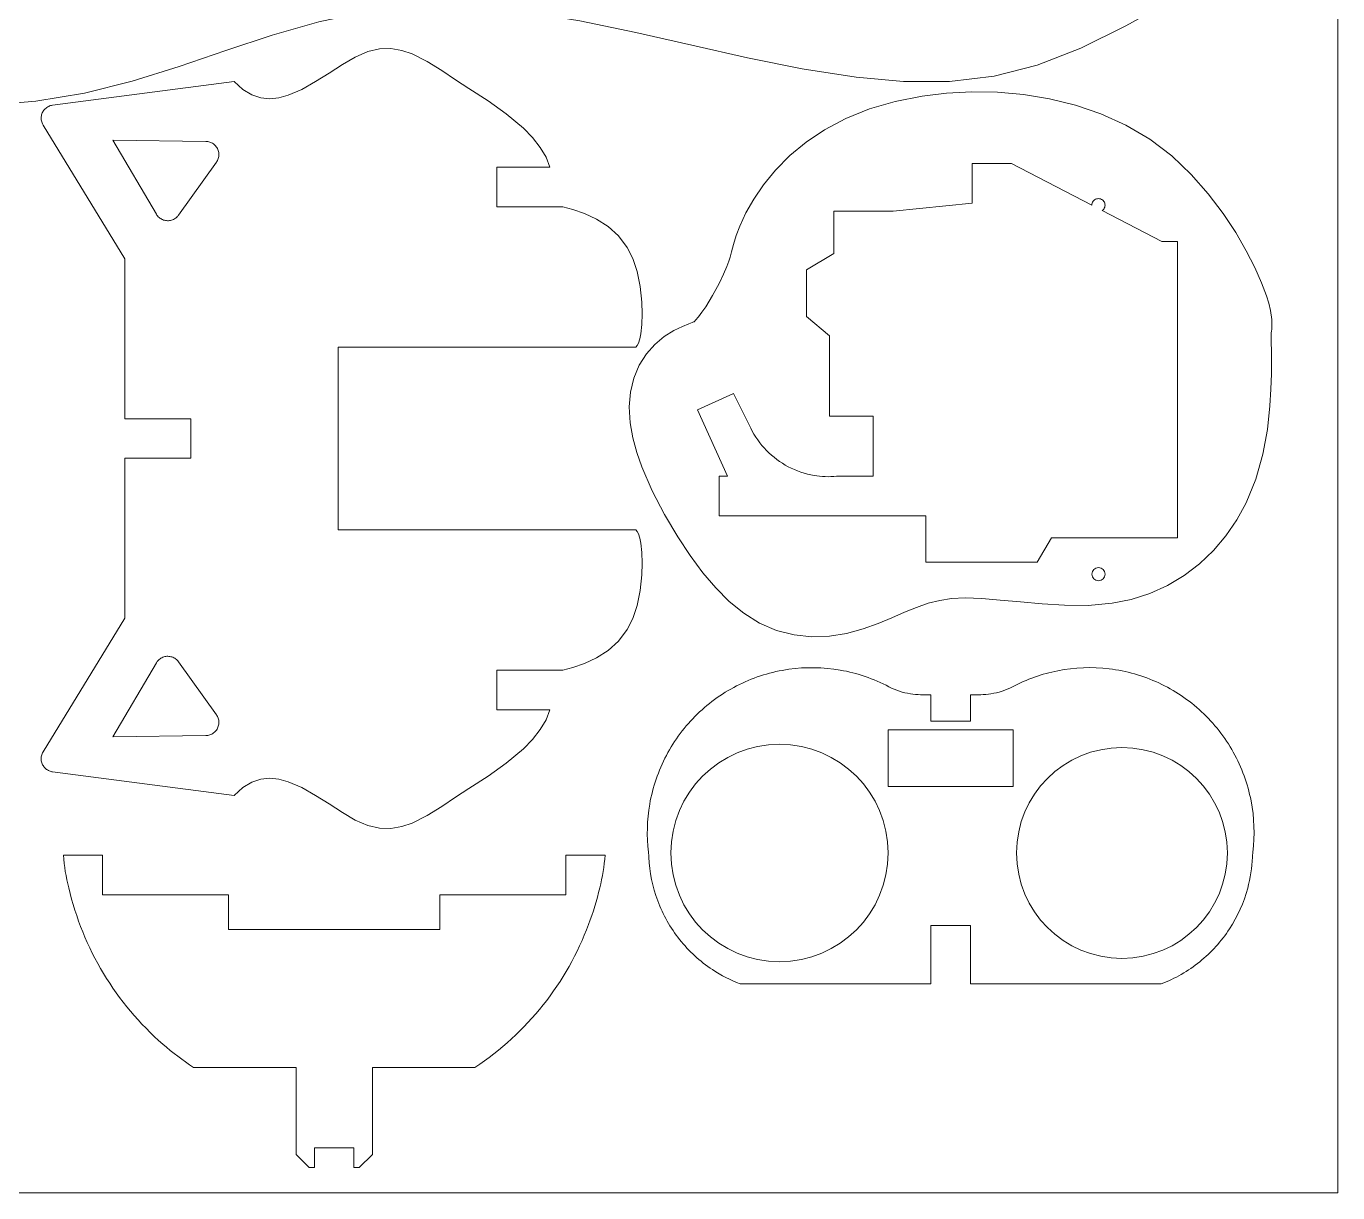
# Model space of a CAD drawing. Header units: inches. Extents: x 602 to 1167, y 387 to 556.
# Drawn here: x 817.1 to 916.7, y 386.8 to 475.3 of the extents above; entities that cross this region are included whole.
import ezdxf

# ---------------------------------------------------------------- set-up
doc = ezdxf.new("R2010")
doc.units = ezdxf.units.IN
doc.header["$MEASUREMENT"] = 0
doc.layers.add('Í¼²ã 1', color=7, linetype='Continuous')

msp = doc.modelspace()

# ---------------------------------------------------------------- linework, layer by layer
at = {"layer": 'Í¼²ã 1', "color": 1, "lineweight": 18}
msp.add_lwpolyline([(916.669, 386.771), (673.582, 386.771), (673.582, 555.936), (916.669, 555.936), (916.669, 386.771)], dxfattribs=at)
at = {"layer": 'Í¼²ã 1', "color": 7, "lineweight": 18}
for points in [[(862.873, 446.402), (862.966, 447.518), (863.225, 448.582), (863.641, 449.56), (864.186, 450.422), (864.825, 451.151), (865.526, 451.744), (866.261, 452.208), (866.917, 452.519), (867.39, 452.703), (867.665, 452.808), (867.758, 452.848), (867.792, 452.865), (867.798, 452.868), (867.802, 452.872), (867.825, 452.891), (867.91, 452.975), (868.141, 453.241), (868.401, 453.586), (868.687, 454.003), (869.209, 454.859), (869.694, 455.757), (870.039, 456.467), (870.29, 457.049), (870.438, 457.452), (870.537, 457.78), (870.639, 458.173), (870.787, 458.727), (871.001, 459.4), (871.28, 460.132), (871.737, 461.12), (872.325, 462.164), (873.063, 463.252), (873.973, 464.367), (875.072, 465.478), (876.298, 466.493), (877.711, 467.441), (879.314, 468.291), (881.108, 469.014), (883.055, 469.582), (885.12, 469.992), (886.97, 470.215), (888.877, 470.315), (890.825, 470.285), (892.799, 470.115), (894.78, 469.795), (896.752, 469.311), (898.693, 468.649), (900.581, 467.792), (902.389, 466.723), (904.064, 465.448), (905.542, 464.049), (906.835, 462.582), (907.957, 461.093), (908.918, 459.628), (909.71, 458.253), (910.361, 456.976), (910.875, 455.828), (911.259, 454.822), (911.431, 454.282), (911.571, 453.721), (911.662, 453.048), (911.671, 452.64), (911.652, 452.317), (911.633, 452.129), (911.625, 452.06), (911.622, 452.012), (911.619, 451.736), (911.622, 451.274), (911.629, 450.678), (911.634, 449.976), (911.629, 448.924), (911.596, 447.753), (911.522, 446.489), (911.33, 444.691), (910.991, 442.819), (910.452, 440.929), (909.704, 439.13), (908.995, 437.838), (908.168, 436.627), (907.224, 435.508), (906.167, 434.495), (904.999, 433.601), (903.751, 432.852), (902.413, 432.246), (900.995, 431.794), (899.546, 431.508), (897.708, 431.347), (895.93, 431.35), (894.219, 431.452), (892.587, 431.601), (891.05, 431.751), (889.637, 431.864), (888.384, 431.907), (887.356, 431.863), (886.462, 431.726), (885.58, 431.5), (884.688, 431.194), (883.769, 430.822), (882.803, 430.406), (881.768, 429.97), (880.63, 429.554), (879.37, 429.211), (878.071, 429.003), (876.737, 428.957), (875.387, 429.1), (874.051, 429.448), (872.772, 430), (871.572, 430.741), (870.468, 431.636), (869.441, 432.664), (868.462, 433.823), (867.502, 435.119), (866.559, 436.543), (865.55, 438.251), (864.631, 440.037), (863.844, 441.865), (863.463, 442.956), (863.159, 444.063), (862.95, 445.201), (862.873, 446.402)], [(892.032, 417.607), (892.032, 421.903), (882.532, 421.903), (882.532, 417.607), (892.032, 417.607)]]:
    msp.add_lwpolyline(points, dxfattribs=at)
for points, knots in [([(806.928, 509.201), (805.214, 509.905), (803.41, 510.332), (801.562, 510.472), (799.714, 510.611), (797.866, 510.46), (796.066, 510.022), (794.265, 509.584), (792.555, 508.869), (790.977, 507.896), (789.4, 506.923), (787.994, 505.715), (786.795, 504.302), (785.595, 502.889), (784.632, 501.306), (783.928, 499.591), (783.224, 497.877), (782.797, 496.073), (782.657, 494.225), (782.517, 492.377), (782.668, 490.53), (783.106, 488.729), (783.545, 486.928), (784.259, 485.218), (785.232, 483.64), (786.205, 482.063), (787.414, 480.657), (788.826, 479.458), (789.312, 479.046), (789.819, 478.66), (790.347, 478.303), (790.347, 478.303), (792.867, 475.938), (792.867, 475.938), (792.867, 475.938), (795.599, 473.958), (795.599, 473.958), (795.599, 473.958), (798.511, 472.348), (798.511, 472.348), (798.511, 472.348), (801.573, 471.094), (801.573, 471.094), (801.573, 471.094), (804.754, 470.18), (804.754, 470.18), (804.754, 470.18), (807.965, 469.599), (807.965, 469.599), (807.965, 469.599), (811.232, 469.318), (811.232, 469.318), (811.232, 469.318), (814.526, 469.321), (814.526, 469.321), (814.526, 469.321), (817.818, 469.595), (817.818, 469.595), (817.818, 469.595), (821.521, 470.216), (821.521, 470.216), (821.521, 470.216), (825.151, 471.133), (825.151, 471.133), (825.151, 471.133), (828.721, 472.247), (828.721, 472.247), (828.721, 472.247), (832.257, 473.445), (832.257, 473.445), (832.257, 473.445), (835.781, 474.611), (835.781, 474.611), (835.781, 474.611), (839.319, 475.633), (839.319, 475.633), (839.319, 475.633), (842.895, 476.396), (842.895, 476.396), (842.895, 476.396), (846.532, 476.79), (846.532, 476.79), (846.532, 476.79), (850.68, 476.778), (850.68, 476.778), (850.68, 476.778), (854.887, 476.379), (854.887, 476.379), (854.887, 476.379), (859.13, 475.693), (859.13, 475.693), (859.13, 475.693), (863.387, 474.818), (863.387, 474.818), (863.387, 474.818), (867.635, 473.854), (867.635, 473.854), (867.635, 473.854), (871.853, 472.899), (871.853, 472.899), (871.853, 472.899), (876.018, 472.054), (876.018, 472.054), (876.018, 472.054), (880.107, 471.416), (880.107, 471.416), (880.107, 471.416), (883.696, 471.103), (883.696, 471.103), (883.696, 471.103), (887.19, 471.109), (887.19, 471.109), (887.19, 471.109), (890.573, 471.507), (890.573, 471.507), (890.573, 471.507), (893.858, 472.348), (893.858, 472.348), (893.858, 472.348), (897.155, 473.623), (897.155, 473.623), (897.155, 473.623), (900.59, 475.31), (900.59, 475.31), (900.59, 475.31), (904.291, 477.387), (904.291, 477.387), (905.922, 478.339), (907.384, 479.535), (908.64, 480.945), (909.897, 482.355), (910.918, 483.944), (911.677, 485.673), (912.437, 487.402), (912.916, 489.229), (913.104, 491.108), (913.292, 492.988), (913.184, 494.873), (912.782, 496.719), (912.38, 498.564), (911.694, 500.324), (910.742, 501.954), (909.789, 503.585), (908.593, 505.047), (907.183, 506.303), (905.774, 507.56), (904.185, 508.581), (902.455, 509.34), (901.116, 509.928), (899.716, 510.349), (898.274, 510.597), (898.274, 510.597), (892.568, 511.811), (892.568, 511.811), (892.568, 511.811), (886.825, 512.543), (886.825, 512.543), (886.825, 512.543), (881.057, 512.84), (881.057, 512.84), (881.057, 512.84), (875.273, 512.745), (875.273, 512.745), (875.273, 512.745), (869.485, 512.306), (869.485, 512.306), (869.485, 512.306), (861.914, 511.285), (861.914, 511.285), (861.914, 511.285), (854.376, 509.852), (854.376, 509.852), (854.376, 509.852), (846.89, 508.126), (846.89, 508.126), (846.89, 508.126), (842.416, 507.082), (842.416, 507.082), (842.416, 507.082), (837.94, 506.168), (837.94, 506.168), (837.94, 506.168), (833.451, 505.495), (833.451, 505.495), (833.451, 505.495), (828.936, 505.177), (828.936, 505.177), (828.936, 505.177), (824.391, 505.3), (824.391, 505.3), (824.391, 505.3), (819.927, 505.824), (819.927, 505.824), (819.927, 505.824), (815.502, 506.688), (815.502, 506.688), (815.502, 506.688), (811.156, 507.833), (811.156, 507.833), (811.156, 507.833), (806.928, 509.201), (806.928, 509.201), (806.928, 509.201), (806.928, 509.201), (806.928, 509.201)], [0, 0, 0, 0, 1, 1, 1, 2, 2, 2, 3, 3, 3, 4, 4, 4, 5, 5, 5, 6, 6, 6, 7, 7, 7, 8, 8, 8, 9, 9, 9, 10, 10, 10, 11, 11, 11, 12, 12, 12, 13, 13, 13, 14, 14, 14, 15, 15, 15, 16, 16, 16, 17, 17, 17, 18, 18, 18, 19, 19, 19, 20, 20, 20, 21, 21, 21, 22, 22, 22, 23, 23, 23, 24, 24, 24, 25, 25, 25, 26, 26, 26, 27, 27, 27, 28, 28, 28, 29, 29, 29, 30, 30, 30, 31, 31, 31, 32, 32, 32, 33, 33, 33, 34, 34, 34, 35, 35, 35, 36, 36, 36, 37, 37, 37, 38, 38, 38, 39, 39, 39, 40, 40, 40, 41, 41, 41, 42, 42, 42, 43, 43, 43, 44, 44, 44, 45, 45, 45, 46, 46, 46, 47, 47, 47, 48, 48, 48, 49, 49, 49, 50, 50, 50, 51, 51, 51, 52, 52, 52, 53, 53, 53, 54, 54, 54, 55, 55, 55, 56, 56, 56, 57, 57, 57, 58, 58, 58, 59, 59, 59, 60, 60, 60, 61, 61, 61, 62, 62, 62, 63, 63, 63, 64, 64, 64, 65, 65, 65, 66, 66, 66, 67, 67, 67, 68, 68, 68, 68]), ([(818.378, 467.786), (818.36, 467.816), (818.343, 467.847), (818.328, 467.879), (818.283, 467.974), (818.253, 468.074), (818.239, 468.179), (818.226, 468.283), (818.229, 468.388), (818.248, 468.491), (818.267, 468.595), (818.303, 468.694), (818.353, 468.786), (818.403, 468.879), (818.467, 468.962), (818.544, 469.034), (818.62, 469.107), (818.707, 469.166), (818.802, 469.211), (818.897, 469.256), (818.998, 469.286), (819.102, 469.3), (819.102, 469.3), (832.889, 471.098), (832.889, 471.098), (832.889, 471.098), (833.548, 470.491), (833.548, 470.491), (833.548, 470.491), (834.219, 470.085), (834.219, 470.085), (834.219, 470.085), (834.9, 469.859), (834.9, 469.859), (834.9, 469.859), (835.588, 469.793), (835.588, 469.793), (835.588, 469.793), (836.282, 469.864), (836.282, 469.864), (836.282, 469.864), (836.978, 470.05), (836.978, 470.05), (836.978, 470.05), (838.024, 470.499), (838.024, 470.499), (838.024, 470.499), (839.064, 471.087), (839.064, 471.087), (839.064, 471.087), (840.092, 471.741), (840.092, 471.741), (840.092, 471.741), (841.098, 472.389), (841.098, 472.389), (841.098, 472.389), (842.077, 472.957), (842.077, 472.957), (842.077, 472.957), (843.02, 473.372), (843.02, 473.372), (843.02, 473.372), (843.922, 473.581), (843.922, 473.581), (843.922, 473.581), (844.785, 473.6), (844.785, 473.6), (844.785, 473.6), (845.613, 473.458), (845.613, 473.458), (845.613, 473.458), (846.408, 473.189), (846.408, 473.189), (846.408, 473.189), (847.549, 472.612), (847.549, 472.612), (847.549, 472.612), (848.639, 471.925), (848.639, 471.925), (848.639, 471.925), (849.688, 471.23), (849.688, 471.23), (849.688, 471.23), (850.704, 470.578), (850.704, 470.578), (850.704, 470.578), (852.16, 469.636), (852.16, 469.636), (852.16, 469.636), (853.542, 468.655), (853.542, 468.655), (853.542, 468.655), (854.842, 467.552), (854.842, 467.552), (854.842, 467.552), (855.531, 466.841), (855.531, 466.841), (855.531, 466.841), (856.119, 466.101), (856.119, 466.101), (856.119, 466.101), (856.566, 465.346), (856.566, 465.346), (856.566, 465.346), (856.837, 464.59), (856.837, 464.59), (856.837, 464.59), (852.837, 464.59), (852.837, 464.59), (852.837, 464.59), (852.837, 461.59), (852.837, 461.59), (852.837, 461.59), (857.837, 461.59), (857.837, 461.59), (857.837, 461.59), (858.591, 461.387), (858.591, 461.387), (858.591, 461.387), (859.473, 461.074), (859.473, 461.074), (859.473, 461.074), (860.395, 460.646), (860.395, 460.646), (860.395, 460.646), (861.273, 460.098), (861.273, 460.098), (861.273, 460.098), (862.059, 459.398), (862.059, 459.398), (862.059, 459.398), (862.73, 458.5), (862.73, 458.5), (862.73, 458.5), (863.143, 457.668), (863.143, 457.668), (863.143, 457.668), (863.468, 456.678), (863.468, 456.678), (863.468, 456.678), (863.696, 455.542), (863.696, 455.542), (863.696, 455.542), (863.827, 454.346), (863.827, 454.346), (863.827, 454.346), (863.862, 453.473), (863.862, 453.473), (863.862, 453.473), (863.841, 452.663), (863.841, 452.663), (863.841, 452.663), (863.766, 451.955), (863.766, 451.955), (863.766, 451.955), (863.687, 451.564), (863.687, 451.564), (863.687, 451.564), (863.584, 451.248), (863.584, 451.248), (863.584, 451.248), (863.486, 451.06), (863.486, 451.06), (863.486, 451.06), (863.373, 450.93), (863.373, 450.93), (863.373, 450.93), (840.779, 450.93), (840.779, 450.93), (840.779, 450.93), (840.779, 437.083), (840.779, 437.083), (840.779, 437.083), (863.373, 437.083), (863.373, 437.083), (863.373, 437.083), (863.486, 436.954), (863.486, 436.954), (863.486, 436.954), (863.584, 436.765), (863.584, 436.765), (863.584, 436.765), (863.687, 436.449), (863.687, 436.449), (863.687, 436.449), (863.766, 436.059), (863.766, 436.059), (863.766, 436.059), (863.841, 435.351), (863.841, 435.351), (863.841, 435.351), (863.862, 434.54), (863.862, 434.54), (863.862, 434.54), (863.827, 433.667), (863.827, 433.667), (863.827, 433.667), (863.696, 432.472), (863.696, 432.472), (863.696, 432.472), (863.468, 431.335), (863.468, 431.335), (863.468, 431.335), (863.143, 430.346), (863.143, 430.346), (863.143, 430.346), (862.73, 429.514), (862.73, 429.514), (862.73, 429.514), (862.059, 428.616), (862.059, 428.616), (862.059, 428.616), (861.273, 427.916), (861.273, 427.916), (861.273, 427.916), (860.395, 427.368), (860.395, 427.368), (860.395, 427.368), (859.473, 426.94), (859.473, 426.94), (859.473, 426.94), (858.591, 426.626), (858.591, 426.626), (858.591, 426.626), (857.837, 426.424), (857.837, 426.424), (857.837, 426.424), (852.837, 426.424), (852.837, 426.424), (852.837, 426.424), (852.837, 423.424), (852.837, 423.424), (852.837, 423.424), (856.837, 423.424), (856.837, 423.424), (856.837, 423.424), (856.566, 422.667), (856.566, 422.667), (856.566, 422.667), (856.119, 421.913), (856.119, 421.913), (856.119, 421.913), (855.531, 421.173), (855.531, 421.173), (855.531, 421.173), (854.842, 420.462), (854.842, 420.462), (854.842, 420.462), (853.542, 419.359), (853.542, 419.359), (853.542, 419.359), (852.16, 418.377), (852.16, 418.377), (852.16, 418.377), (850.704, 417.436), (850.704, 417.436), (850.704, 417.436), (849.688, 416.784), (849.688, 416.784), (849.688, 416.784), (848.639, 416.089), (848.639, 416.089), (848.639, 416.089), (847.549, 415.401), (847.549, 415.401), (847.549, 415.401), (846.408, 414.825), (846.408, 414.825), (846.408, 414.825), (845.613, 414.556), (845.613, 414.556), (845.613, 414.556), (844.785, 414.414), (844.785, 414.414), (844.785, 414.414), (843.922, 414.432), (843.922, 414.432), (843.922, 414.432), (843.02, 414.641), (843.02, 414.641), (843.02, 414.641), (842.077, 415.057), (842.077, 415.057), (842.077, 415.057), (841.098, 415.625), (841.098, 415.625), (841.098, 415.625), (840.092, 416.272), (840.092, 416.272), (840.092, 416.272), (839.064, 416.927), (839.064, 416.927), (839.064, 416.927), (838.024, 417.515), (838.024, 417.515), (838.024, 417.515), (836.978, 417.964), (836.978, 417.964), (836.978, 417.964), (836.282, 418.15), (836.282, 418.15), (836.282, 418.15), (835.588, 418.221), (835.588, 418.221), (835.588, 418.221), (834.9, 418.154), (834.9, 418.154), (834.9, 418.154), (834.219, 417.929), (834.219, 417.929), (834.219, 417.929), (833.548, 417.523), (833.548, 417.523), (833.548, 417.523), (832.889, 416.915), (832.889, 416.915), (832.889, 416.915), (819.102, 418.714), (819.102, 418.714), (819.067, 418.719), (819.033, 418.725), (818.998, 418.733), (818.896, 418.757), (818.799, 418.798), (818.709, 418.853), (818.62, 418.908), (818.54, 418.976), (818.471, 419.056), (818.403, 419.136), (818.348, 419.225), (818.308, 419.322), (818.267, 419.419), (818.243, 419.522), (818.234, 419.626), (818.226, 419.731), (818.234, 419.836), (818.259, 419.938), (818.283, 420.041), (818.323, 420.138), (818.378, 420.228), (818.378, 420.228), (824.592, 430.384), (824.592, 430.384), (824.592, 430.384), (824.592, 442.507), (824.592, 442.507), (824.592, 442.507), (829.592, 442.507), (829.592, 442.507), (829.592, 442.507), (829.592, 445.507), (829.592, 445.507), (829.592, 445.507), (824.592, 445.507), (824.592, 445.507), (824.592, 445.507), (824.592, 457.63), (824.592, 457.63), (824.592, 457.63), (818.378, 467.786), (818.378, 467.786), (818.378, 467.786), (818.378, 467.786), (818.378, 467.786)], [0, 0, 0, 0, 1, 1, 1, 2, 2, 2, 3, 3, 3, 4, 4, 4, 5, 5, 5, 6, 6, 6, 7, 7, 7, 8, 8, 8, 9, 9, 9, 10, 10, 10, 11, 11, 11, 12, 12, 12, 13, 13, 13, 14, 14, 14, 15, 15, 15, 16, 16, 16, 17, 17, 17, 18, 18, 18, 19, 19, 19, 20, 20, 20, 21, 21, 21, 22, 22, 22, 23, 23, 23, 24, 24, 24, 25, 25, 25, 26, 26, 26, 27, 27, 27, 28, 28, 28, 29, 29, 29, 30, 30, 30, 31, 31, 31, 32, 32, 32, 33, 33, 33, 34, 34, 34, 35, 35, 35, 36, 36, 36, 37, 37, 37, 38, 38, 38, 39, 39, 39, 40, 40, 40, 41, 41, 41, 42, 42, 42, 43, 43, 43, 44, 44, 44, 45, 45, 45, 46, 46, 46, 47, 47, 47, 48, 48, 48, 49, 49, 49, 50, 50, 50, 51, 51, 51, 52, 52, 52, 53, 53, 53, 54, 54, 54, 55, 55, 55, 56, 56, 56, 57, 57, 57, 58, 58, 58, 59, 59, 59, 60, 60, 60, 61, 61, 61, 62, 62, 62, 63, 63, 63, 64, 64, 64, 65, 65, 65, 66, 66, 66, 67, 67, 67, 68, 68, 68, 69, 69, 69, 70, 70, 70, 71, 71, 71, 72, 72, 72, 73, 73, 73, 74, 74, 74, 75, 75, 75, 76, 76, 76, 77, 77, 77, 78, 78, 78, 79, 79, 79, 80, 80, 80, 81, 81, 81, 82, 82, 82, 83, 83, 83, 84, 84, 84, 85, 85, 85, 86, 86, 86, 87, 87, 87, 88, 88, 88, 89, 89, 89, 90, 90, 90, 91, 91, 91, 92, 92, 92, 93, 93, 93, 94, 94, 94, 95, 95, 95, 96, 96, 96, 97, 97, 97, 98, 98, 98, 99, 99, 99, 100, 100, 100, 101, 101, 101, 102, 102, 102, 103, 103, 103, 104, 104, 104, 105, 105, 105, 106, 106, 106, 107, 107, 107, 108, 108, 108, 109, 109, 109, 110, 110, 110, 111, 111, 111, 112, 112, 112, 113, 113, 113, 114, 114, 114, 115, 115, 115, 116, 116, 116, 117, 117, 117, 118, 118, 118, 119, 119, 119, 120, 120, 120, 121, 121, 121, 121]), ([(831.535, 464.967), (831.596, 465.053), (831.643, 465.147), (831.675, 465.247), (831.707, 465.347), (831.723, 465.451), (831.722, 465.556), (831.721, 465.662), (831.704, 465.765), (831.671, 465.865), (831.638, 465.965), (831.59, 466.058), (831.527, 466.143), (831.465, 466.228), (831.39, 466.302), (831.305, 466.363), (831.219, 466.424), (831.125, 466.471), (831.025, 466.503), (830.931, 466.533), (830.833, 466.549), (830.734, 466.55), (830.734, 466.55), (823.666, 466.638), (823.666, 466.638), (823.666, 466.638), (826.982, 461.025), (826.982, 461.025), (827.036, 460.935), (827.103, 460.854), (827.182, 460.784), (827.26, 460.715), (827.349, 460.658), (827.446, 460.616), (827.542, 460.575), (827.644, 460.548), (827.749, 460.539), (827.853, 460.529), (827.958, 460.535), (828.061, 460.558), (828.164, 460.581), (828.261, 460.62), (828.352, 460.673), (828.442, 460.727), (828.523, 460.794), (828.593, 460.872), (828.615, 460.898), (828.636, 460.924), (828.656, 460.951), (828.656, 460.951), (831.535, 464.967), (831.535, 464.967), (831.535, 464.967), (831.535, 464.967), (831.535, 464.967)], [0, 0, 0, 0, 1, 1, 1, 2, 2, 2, 3, 3, 3, 4, 4, 4, 5, 5, 5, 6, 6, 6, 7, 7, 7, 8, 8, 8, 9, 9, 9, 10, 10, 10, 11, 11, 11, 12, 12, 12, 13, 13, 13, 14, 14, 14, 15, 15, 15, 16, 16, 16, 17, 17, 17, 18, 18, 18, 18]), ([(898.788, 461.302), (898.831, 461.333), (898.869, 461.369), (898.9, 461.411), (898.932, 461.453), (898.956, 461.5), (898.973, 461.55), (898.99, 461.6), (898.999, 461.651), (899, 461.704), (899, 461.756), (898.993, 461.808), (898.977, 461.859), (898.962, 461.909), (898.939, 461.956), (898.908, 461.999), (898.878, 462.042), (898.841, 462.08), (898.799, 462.111), (898.757, 462.143), (898.711, 462.167), (898.661, 462.184), (898.611, 462.201), (898.559, 462.21), (898.507, 462.211), (898.454, 462.211), (898.402, 462.204), (898.352, 462.188), (898.302, 462.173), (898.254, 462.15), (898.211, 462.119), (898.169, 462.089), (898.131, 462.052), (898.099, 462.01), (898.068, 461.968), (898.043, 461.921), (898.026, 461.872), (898.009, 461.82), (898, 461.766), (898, 461.711), (898, 461.711), (891.909, 464.872), (891.909, 464.872), (891.909, 464.872), (888.909, 464.872), (888.909, 464.872), (888.909, 464.872), (888.909, 461.856), (888.909, 461.856), (888.909, 461.856), (882.906, 461.254), (882.906, 461.254), (882.906, 461.254), (878.409, 461.254), (878.409, 461.254), (878.409, 461.254), (878.409, 458.043), (878.409, 458.043), (878.409, 458.043), (876.345, 456.818), (876.345, 456.818), (876.345, 456.818), (876.345, 453.274), (876.345, 453.274), (876.345, 453.274), (878.087, 451.787), (878.087, 451.787), (878.087, 451.787), (878.087, 445.703), (878.087, 445.703), (878.087, 445.703), (881.407, 445.703), (881.407, 445.703), (881.407, 445.703), (881.407, 441.137), (881.407, 441.137), (881.407, 441.137), (878.614, 441.137), (878.614, 441.137), (878.045, 441.086), (877.474, 441.109), (876.91, 441.205), (876.225, 441.322), (875.567, 441.544), (874.951, 441.867), (874.336, 442.19), (873.779, 442.606), (873.293, 443.103), (872.808, 443.6), (872.406, 444.167), (872.098, 444.791), (872.098, 444.791), (870.794, 447.428), (870.794, 447.428), (870.794, 447.428), (868.059, 446.194), (868.059, 446.194), (868.059, 446.194), (870.341, 441.137), (870.341, 441.137), (870.341, 441.137), (869.695, 441.137), (869.695, 441.137), (869.695, 441.137), (869.695, 438.137), (869.695, 438.137), (869.695, 438.137), (885.399, 438.137), (885.399, 438.137), (885.399, 438.137), (885.399, 434.619), (885.399, 434.619), (885.399, 434.619), (893.851, 434.619), (893.851, 434.619), (893.851, 434.619), (894.943, 436.461), (894.943, 436.461), (894.943, 436.461), (904.496, 436.461), (904.496, 436.461), (904.496, 436.461), (904.496, 458.961), (904.496, 458.961), (904.496, 458.961), (903.3, 458.961), (903.3, 458.961), (903.3, 458.961), (898.788, 461.302), (898.788, 461.302), (898.788, 461.302), (898.788, 461.302), (898.788, 461.302)], [0, 0, 0, 0, 1, 1, 1, 2, 2, 2, 3, 3, 3, 4, 4, 4, 5, 5, 5, 6, 6, 6, 7, 7, 7, 8, 8, 8, 9, 9, 9, 10, 10, 10, 11, 11, 11, 12, 12, 12, 13, 13, 13, 14, 14, 14, 15, 15, 15, 16, 16, 16, 17, 17, 17, 18, 18, 18, 19, 19, 19, 20, 20, 20, 21, 21, 21, 22, 22, 22, 23, 23, 23, 24, 24, 24, 25, 25, 25, 26, 26, 26, 27, 27, 27, 28, 28, 28, 29, 29, 29, 30, 30, 30, 31, 31, 31, 32, 32, 32, 33, 33, 33, 34, 34, 34, 35, 35, 35, 36, 36, 36, 37, 37, 37, 38, 38, 38, 39, 39, 39, 40, 40, 40, 41, 41, 41, 42, 42, 42, 43, 43, 43, 44, 44, 44, 44]), ([(898, 433.711), (898, 433.987), (898.224, 434.211), (898.5, 434.211), (898.776, 434.211), (899, 433.987), (899, 433.711), (899, 433.435), (898.776, 433.211), (898.5, 433.211), (898.224, 433.211), (898, 433.435), (898, 433.711)], [0, 0, 0, 0, 1, 1, 1, 2, 2, 2, 3, 3, 3, 4, 4, 4, 4]), ([(826.982, 426.988), (826.999, 427.017), (827.018, 427.045), (827.038, 427.073), (827.1, 427.157), (827.175, 427.231), (827.261, 427.292), (827.346, 427.354), (827.44, 427.401), (827.54, 427.433), (827.64, 427.465), (827.744, 427.48), (827.85, 427.48), (827.955, 427.479), (828.059, 427.462), (828.158, 427.429), (828.258, 427.396), (828.351, 427.347), (828.436, 427.285), (828.521, 427.223), (828.595, 427.148), (828.656, 427.062), (828.656, 427.062), (831.535, 423.046), (831.535, 423.046), (831.592, 422.966), (831.637, 422.878), (831.669, 422.784), (831.703, 422.685), (831.721, 422.581), (831.722, 422.476), (831.723, 422.371), (831.708, 422.267), (831.677, 422.166), (831.646, 422.066), (831.599, 421.972), (831.538, 421.886), (831.477, 421.8), (831.404, 421.725), (831.32, 421.662), (831.236, 421.599), (831.142, 421.55), (831.043, 421.516), (830.943, 421.483), (830.84, 421.465), (830.734, 421.464), (830.734, 421.464), (823.666, 421.376), (823.666, 421.376), (823.666, 421.376), (826.982, 426.988), (826.982, 426.988), (826.982, 426.988), (826.982, 426.988), (826.982, 426.988)], [0, 0, 0, 0, 1, 1, 1, 2, 2, 2, 3, 3, 3, 4, 4, 4, 5, 5, 5, 6, 6, 6, 7, 7, 7, 8, 8, 8, 9, 9, 9, 10, 10, 10, 11, 11, 11, 12, 12, 12, 13, 13, 13, 14, 14, 14, 15, 15, 15, 16, 16, 16, 17, 17, 17, 18, 18, 18, 18]), ([(864.339, 412.615), (864.191, 413.831), (864.223, 415.055), (864.433, 416.262), (864.659, 417.557), (865.084, 418.801), (865.699, 419.963), (866.313, 421.124), (867.102, 422.176), (868.045, 423.091), (868.989, 424.006), (870.064, 424.762), (871.244, 425.341), (872.424, 425.92), (873.681, 426.307), (874.982, 426.493), (876.283, 426.678), (877.597, 426.658), (878.892, 426.433), (880.187, 426.207), (881.431, 425.782), (882.593, 425.167), (883.104, 424.897), (883.653, 424.719), (884.225, 424.637), (884.741, 424.564), (885.262, 424.536), (885.782, 424.555), (885.782, 424.555), (885.782, 422.555), (885.782, 422.555), (885.782, 422.555), (888.782, 422.555), (888.782, 422.555), (888.782, 422.555), (888.782, 424.555), (888.782, 424.555), (889.303, 424.536), (889.823, 424.564), (890.339, 424.637), (890.911, 424.719), (891.461, 424.897), (891.972, 425.167), (893.054, 425.74), (894.209, 426.149), (895.411, 426.384), (896.701, 426.637), (898.014, 426.685), (899.319, 426.527), (900.624, 426.369), (901.888, 426.009), (903.08, 425.456), (904.273, 424.902), (905.363, 424.169), (906.326, 423.274), (907.289, 422.379), (908.1, 421.345), (908.739, 420.196), (909.378, 419.048), (909.83, 417.813), (910.083, 416.524), (910.336, 415.234), (910.384, 413.92), (910.226, 412.615), (910.21, 412.487), (910.2, 412.359), (910.194, 412.23), (910.16, 411.435), (910.038, 410.649), (909.83, 409.881), (909.534, 408.786), (909.07, 407.751), (908.45, 406.801), (907.83, 405.852), (907.07, 405.011), (906.186, 404.299), (905.303, 403.588), (904.32, 403.023), (903.26, 402.619), (903.26, 402.619), (888.782, 402.619), (888.782, 402.619), (888.782, 402.619), (888.782, 407.055), (888.782, 407.055), (888.782, 407.055), (885.782, 407.055), (885.782, 407.055), (885.782, 407.055), (885.782, 402.619), (885.782, 402.619), (885.782, 402.619), (871.304, 402.619), (871.304, 402.619), (870.56, 402.903), (869.853, 403.267), (869.189, 403.706), (868.244, 404.332), (867.408, 405.099), (866.702, 405.987), (865.997, 406.874), (865.439, 407.861), (865.042, 408.924), (864.645, 409.986), (864.419, 411.097), (864.37, 412.23), (864.365, 412.359), (864.354, 412.487), (864.339, 412.615), (864.339, 412.615), (864.339, 412.615), (864.339, 412.615)], [0, 0, 0, 0, 1, 1, 1, 2, 2, 2, 3, 3, 3, 4, 4, 4, 5, 5, 5, 6, 6, 6, 7, 7, 7, 8, 8, 8, 9, 9, 9, 10, 10, 10, 11, 11, 11, 12, 12, 12, 13, 13, 13, 14, 14, 14, 15, 15, 15, 16, 16, 16, 17, 17, 17, 18, 18, 18, 19, 19, 19, 20, 20, 20, 21, 21, 21, 22, 22, 22, 23, 23, 23, 24, 24, 24, 25, 25, 25, 26, 26, 26, 27, 27, 27, 28, 28, 28, 29, 29, 29, 30, 30, 30, 31, 31, 31, 32, 32, 32, 33, 33, 33, 34, 34, 34, 35, 35, 35, 36, 36, 36, 37, 37, 37, 37]), ([(866.036, 412.555), (866.036, 417.111), (869.729, 420.805), (874.286, 420.805), (878.842, 420.805), (882.536, 417.111), (882.536, 412.555), (882.536, 407.998), (878.842, 404.305), (874.286, 404.305), (869.729, 404.305), (866.036, 407.998), (866.036, 412.555)], [0, 0, 0, 0, 1, 1, 1, 2, 2, 2, 3, 3, 3, 4, 4, 4, 4]), ([(892.286, 412.555), (892.286, 416.973), (895.867, 420.555), (900.286, 420.555), (904.704, 420.555), (908.286, 416.973), (908.286, 412.555), (908.286, 408.136), (904.704, 404.555), (900.286, 404.555), (895.867, 404.555), (892.286, 408.136), (892.286, 412.555)], [0, 0, 0, 0, 1, 1, 1, 2, 2, 2, 3, 3, 3, 4, 4, 4, 4]), ([(819.924, 412.389), (819.977, 411.553), (820.112, 410.727), (820.327, 409.917), (820.86, 407.62), (821.746, 405.434), (822.962, 403.414), (824.179, 401.394), (825.697, 399.589), (827.478, 398.043), (828.212, 397.406), (828.986, 396.818), (829.797, 396.282), (829.797, 396.282), (837.581, 396.282), (837.581, 396.282), (837.581, 396.282), (837.581, 389.682), (837.581, 389.682), (837.581, 389.682), (838.581, 388.682), (838.581, 388.682), (838.581, 388.682), (838.981, 388.682), (838.981, 388.682), (838.981, 388.682), (838.981, 390.182), (838.981, 390.182), (838.981, 390.182), (841.981, 390.182), (841.981, 390.182), (841.981, 390.182), (841.981, 388.682), (841.981, 388.682), (841.981, 388.682), (842.381, 388.682), (842.381, 388.682), (842.381, 388.682), (843.381, 389.682), (843.381, 389.682), (843.381, 389.682), (843.381, 396.282), (843.381, 396.282), (843.381, 396.282), (851.165, 396.282), (851.165, 396.282), (853.132, 397.584), (854.871, 399.177), (856.339, 401.022), (857.807, 402.868), (858.968, 404.921), (859.794, 407.13), (860.135, 408.04), (860.415, 408.97), (860.635, 409.917), (860.85, 410.727), (860.985, 411.553), (861.038, 412.389), (861.038, 412.389), (858.064, 412.389), (858.064, 412.389), (858.064, 412.389), (858.064, 409.389), (858.064, 409.389), (858.064, 409.389), (848.505, 409.389), (848.505, 409.389), (848.505, 409.389), (848.505, 406.747), (848.505, 406.747), (848.505, 406.747), (832.457, 406.747), (832.457, 406.747), (832.457, 406.747), (832.457, 409.389), (832.457, 409.389), (832.457, 409.389), (822.898, 409.389), (822.898, 409.389), (822.898, 409.389), (822.898, 412.389), (822.898, 412.389), (822.898, 412.389), (819.924, 412.389), (819.924, 412.389), (819.924, 412.389), (819.924, 412.389), (819.924, 412.389)], [0, 0, 0, 0, 1, 1, 1, 2, 2, 2, 3, 3, 3, 4, 4, 4, 5, 5, 5, 6, 6, 6, 7, 7, 7, 8, 8, 8, 9, 9, 9, 10, 10, 10, 11, 11, 11, 12, 12, 12, 13, 13, 13, 14, 14, 14, 15, 15, 15, 16, 16, 16, 17, 17, 17, 18, 18, 18, 19, 19, 19, 20, 20, 20, 21, 21, 21, 22, 22, 22, 23, 23, 23, 24, 24, 24, 25, 25, 25, 26, 26, 26, 27, 27, 27, 28, 28, 28, 29, 29, 29, 29])]:
    msp.add_open_spline(points, degree=3, knots=knots, dxfattribs=at)

doc.saveas('drawing.dxf')
